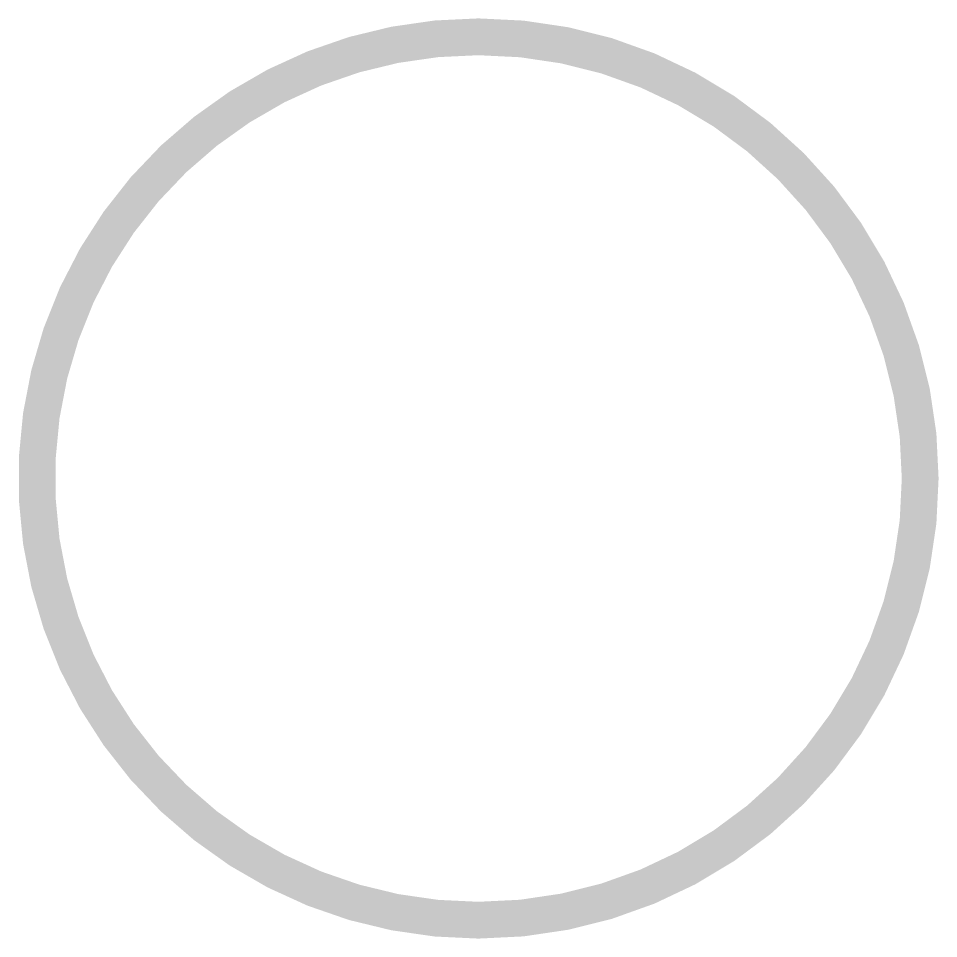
# Model space of a CAD drawing. Header units: millimetres. Extents: x -125 to 125, y -125 to 125.
import ezdxf

# ---------------------------------------------------------------- set-up
doc = ezdxf.new("R2010")
doc.units = ezdxf.units.MM
doc.layers.add('TJ(电气专业D)', color=142, linetype='Continuous')

# ---------------------------------------------------------------- blocks, each defined once
blk = doc.blocks.new('电气')
at = {"layer": 'TJ(电气专业D)', "linetype": 'Continuous', "const_width": 10}
blk.add_lwpolyline([(0, -120, 1), (0, 120, 1)], format="xyb", close=True, dxfattribs=at)

msp = doc.modelspace()

# ---------------------------------------------------------------- block references
at = {"layer": 'TJ(电气专业D)', "color": 142, "linetype": 'ByBlock', "ltscale": 0.917802, "xscale": -1}
msp.add_blockref('电气', (0, 0), dxfattribs=at)

doc.saveas('drawing.dxf')
